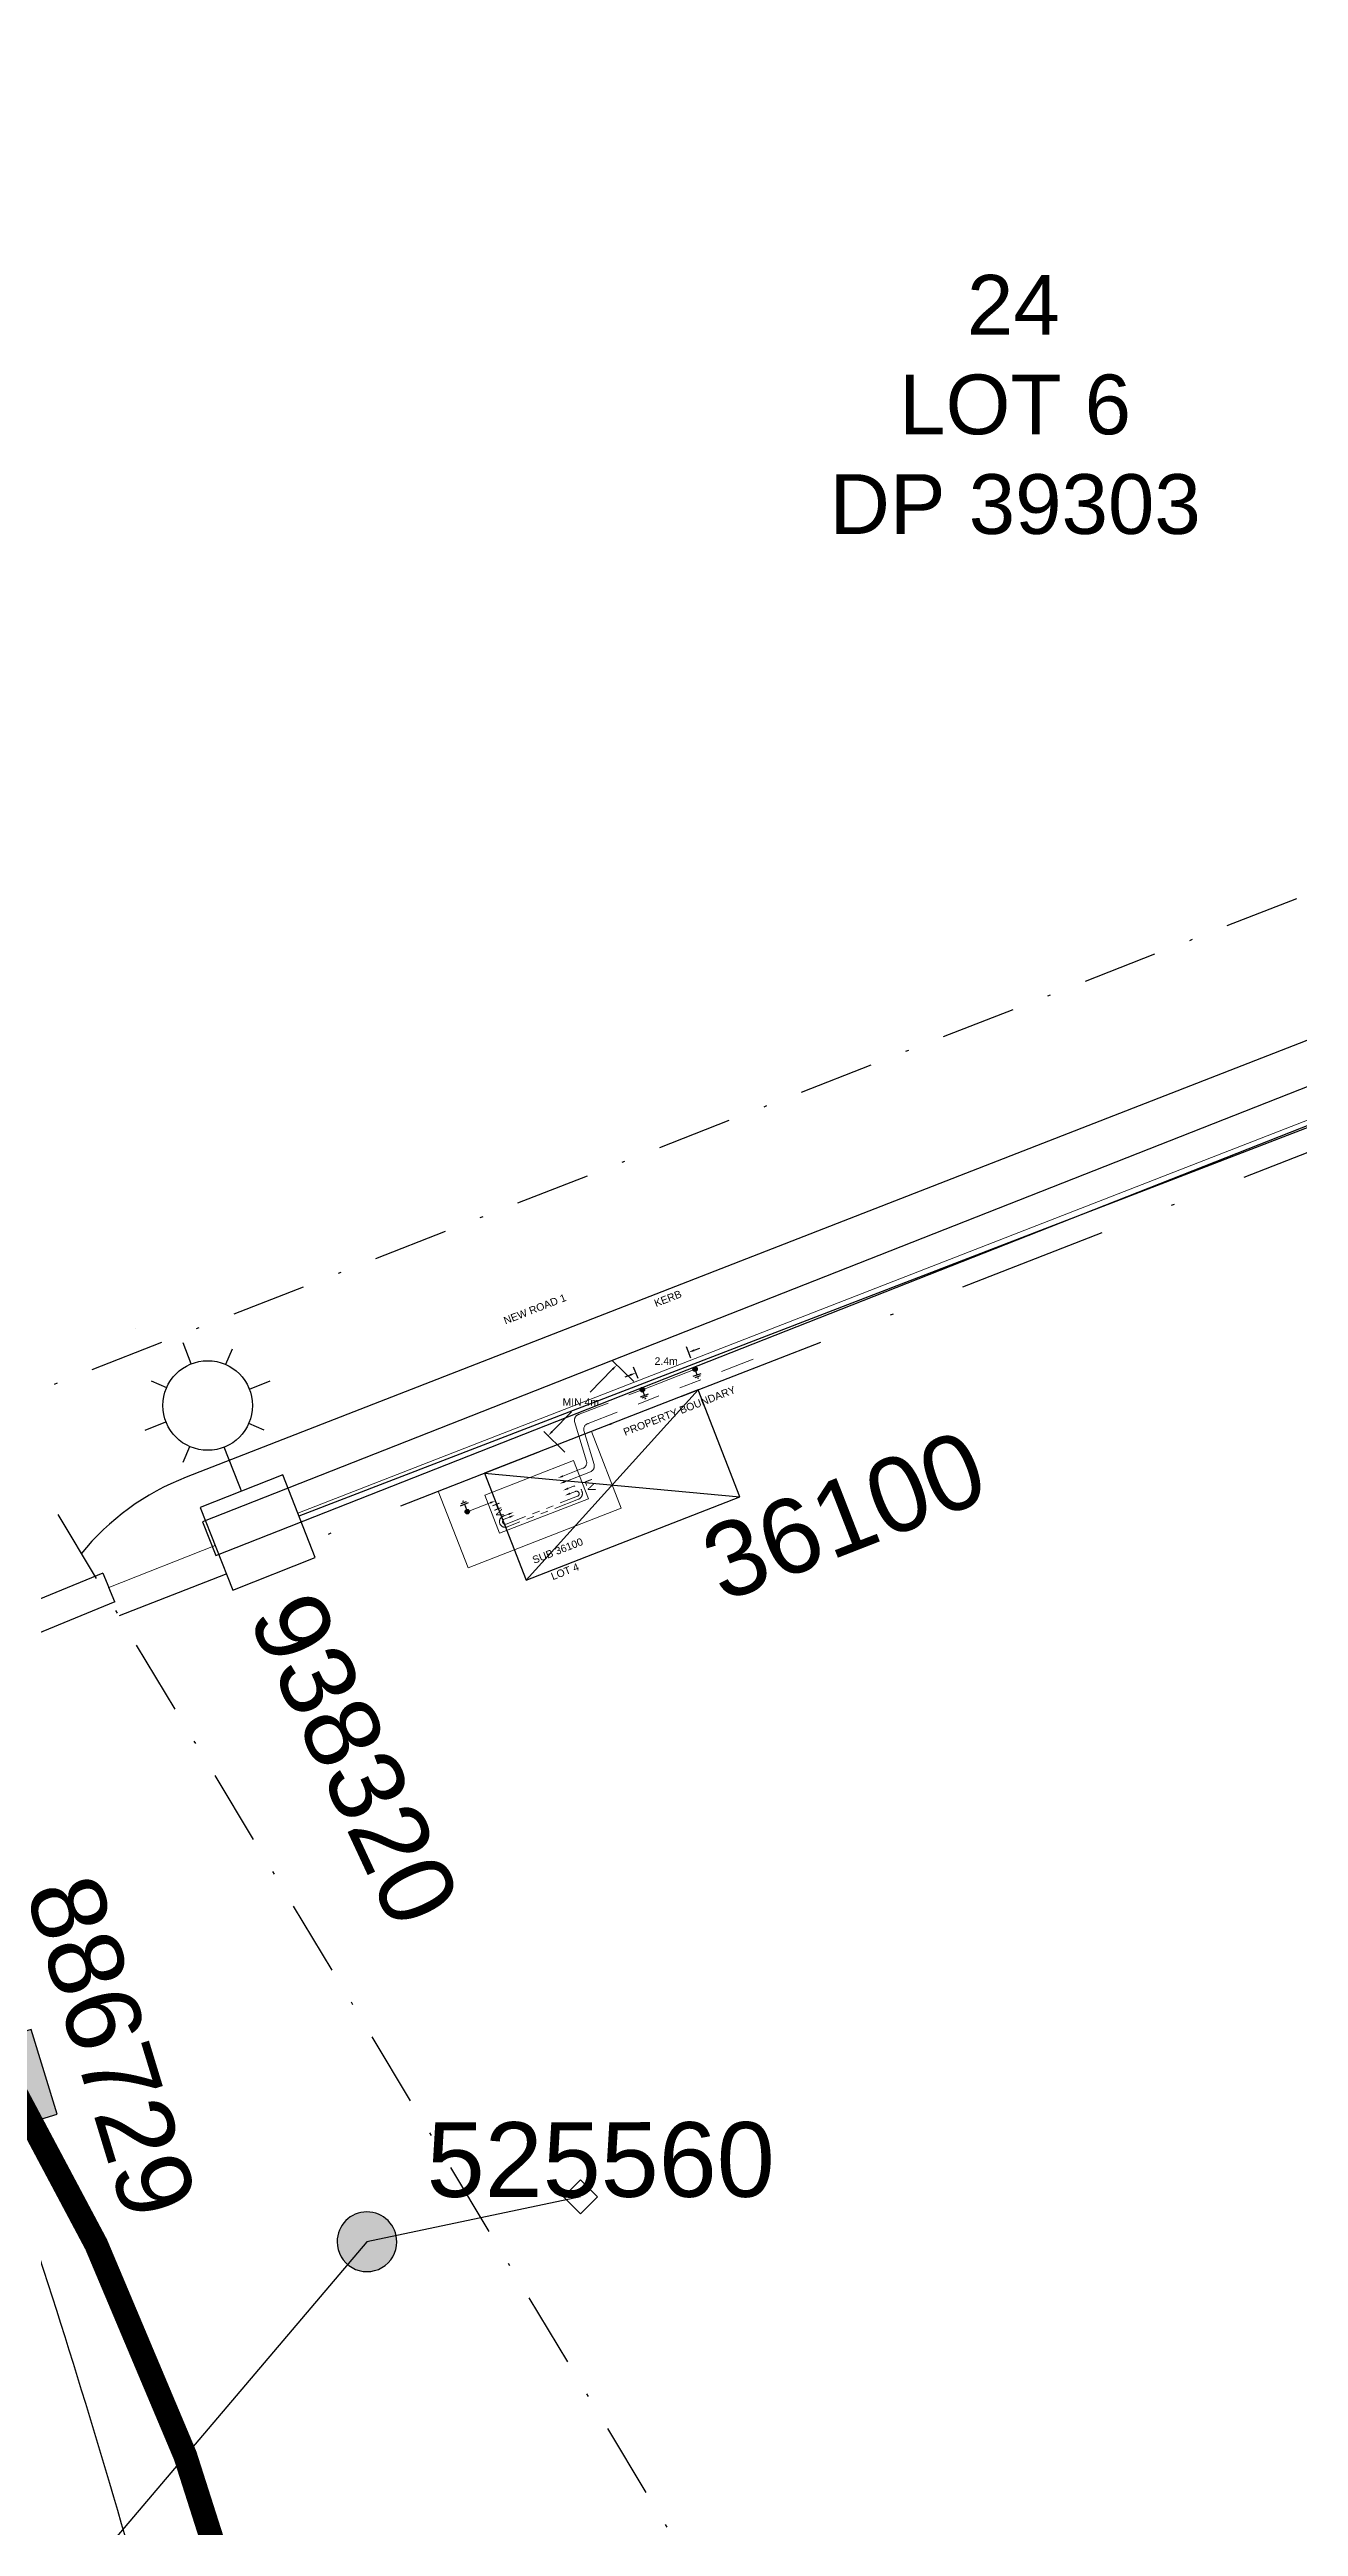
# Model space of a CAD drawing. Header units: metres. Extents: x 301589 to 305563, y 6268713 to 6270518.
# Drawn here: x 304178.3 to 304220.1, y 6269585.6 to 6269668.5 of the extents above; entities that cross this region are included whole.
import ezdxf
from ezdxf.enums import TextEntityAlignment as Align

# ---------------------------------------------------------------- set-up
doc = ezdxf.new("R2010")
doc.units = ezdxf.units.M
for name, pattern in [('DASHDOT2', [0.5, 0.25, -0.125, 0, -0.125]), ('DASHDOTX2', [2, 1, -0.5, 0, -0.5]), ('DASHED', [0.75, 0.5, -0.25]), ('IECLTRLV', [6.5, 5, -1.5]), ('PHANTOM2', [1.25, 0.625, -0.125, 0.125, -0.125, 0.125, -0.125])]:
    doc.linetypes.add(name, pattern=pattern)
doc.layers.get('0').update_dxf_attribs({"color": 6})
for name, color, linetype in [('_User Miscellaneous1', 7, 'Continuous'), ('_User Miscellaneous12', 7, 'Continuous'), ('_User Miscellaneous2', 7, 'Continuous'), ('_User Miscellaneous3', 7, 'Continuous'), ('_User Miscellaneous4', 7, 'Continuous'), ('_User Miscellaneous5', 7, 'Continuous'), ('_User Miscellaneous6', 7, 'Continuous'), ('_User Miscellaneous7', 7, 'Continuous'), ('_User_SL_Exist', 7, 'Continuous'), ('Duct_SP_NEW', 7, 'Continuous'), ('Equip_SP_SL_NEW', 2, 'Continuous'), ('Notes', 7, 'Continuous'), ('Services_SP_EXT', 7, 'Continuous'), ('Sub_SP_NEW', 2, 'Continuous'), ('SupportsOH_SP_TR_HV_LV_SL_MOD', 3, 'Continuous'), ('SupportsUG_SP_LV_SL_NEW', 2, 'Continuous')]:
    doc.layers.add(name, color=color, linetype=linetype)
doc.layers.add('Trench_SP_NEW', color=7, linetype='IECLTRLV', lineweight=20)
doc.styles.add('COLUMN_LABEL', font='arial.ttf')
doc.styles.add('POLE_LABEL', font='arial.ttf')
doc.styles.add('SL_LABEL', font='arial.ttf')
doc.styles.get("Standard").update_dxf_attribs({"font": 'arial.ttf'})
doc.linetypes.add('Cable 1', pattern='A,7,-3,["//",Standard,S=1.5,R=0,X=-2.1,Y=-0.7],-0.001', length=10.001)
doc.linetypes.add('Cable 4', pattern='A,5.25,-0.1,["o",Standard,S=2,R=0,X=1.2,Y=-0.7],-4', length=9.35)
doc.linetypes.add('IE Trench HV', pattern='A,7,-0.2,["/",Standard,S=3,R=0,X=0.6,Y=-1.4],-2.5', length=9.7)
doc.dimstyles.get("Standard").update_dxf_attribs({"dimtxt": 0.18, "dimasz": 0.18, "dimexe": 0.18, "dimexo": 0.0625, "dimgap": 0.09, "dimtad": 0, "dimtih": 1, "dimtoh": 1, "dimdec": 4, "dimzin": 0, "dimdsep": 46, "dimtxsty": 'Standard', "dimcen": 0.09, "dimadec": 0, "dimazin": 0, "dimtfac": 1, "dimtdec": 4, "dimtofl": 0, "dimtmove": 0, "dimatfit": 3, "dimfxl": 1, "dimtolj": 1, "dimtzin": 0, "dimarcsym": 0})

# ---------------------------------------------------------------- blocks, each defined once
blk = doc.blocks.new('CCP_EXT')
at = {"flags": 9}
for tag, p in [('USAGE', (0, -1.2)), ('LEGEND', (0, -1.4)), ('LIFE_SUPPORT', (0, -1.6)), ('STATE', (0, -1.8)), ('NOTES', (0, -2))]:
    blk.add_attdef(tag, text='', height=0.2, dxfattribs=at).set_placement(p, align=Align.MIDDLE_LEFT)
blk.add_wipeout([(0, 0.566), (0.566, 0), (0, -0.566), (-0.566, 0)])
blk.add_lwpolyline([(-0.566, 0), (0, 0.566), (0.566, 0), (0, -0.566), (-0.566, 0)])
at = {"flags": 1}
blk.add_attdef('Z', (0, 0), '', height=0.2, dxfattribs=at)
at = {"flags": 9}
for tag, p in [('CCP_TYPE', (0, 0)), ('OPERATING_VOLTAGE', (0, -0.6)), ('ORIENTATION', (0, -0.8)), ('CONSTRUCTED_VOLTAGE', (0, -0.2)), ('NO_PHASES', (0, -0.4)), ('OWNED_BY', (0, -1))]:
    blk.add_attdef(tag, text='', height=0.2, dxfattribs=at).set_placement(p, align=Align.MIDDLE_LEFT)
blk = doc.blocks.new('POLE_EXT')
blk.add_hatch(color=256).paths.add_polyline_path([(-1, 0, 1), (1, 0, 1)])
blk.add_lwpolyline([(-1, 0, 1), (1, 0, 1)], format="xyb", close=True)
for tag, height, flags, p in [('pNumber', 2.5, 8, (-17.84, 2.067)), ('OWNED_BY', 0.2, 9, (1.355, -0.4)), ('SPECIAL_USE', 0.2, 9, (1.355, -0.8)), ('PARENT', 0.2, 9, (1.355, -0.6)), ('cLV', 0.2, 9, (1.355, -1.4)), ('STATE', 0.2, 9, (1.355, -1)), ('hDepth', 0.2, 9, (1.355, -1.6)), ('USAGE', 0.2, 9, (1.355, -1.2)), ('cHV', 0.2, 9, (1.355, -2)), ('hDia', 0.2, 9, (1.355, -1.8)), ('LBRACKET', 0.2, 9, (1.355, -2.2)), ('LExisting', 0.2, 9, (1.355, -2.4)), ('cLinedev', 0.2, 9, (1.355, -3.4)), ('LANTNUMBER', 0.2, 9, (1.355, -2.6)), ('LOther', 0.2, 9, (1.355, -2.8)), ('LRemove', 0.2, 9, (1.355, -3)), ('LEGEND', 0.2, 9, (1.355, -3.2)), ('pExisting', 0.2, 9, (1.355, -3.8)), ('LOCATION', 0.2, 9, (1.355, -3.6)), ('PFNUMBER', 0.2, 9, (1.355, -4)), ('NEWPFNUMBER', 0.2, 9, (1.355, -4.2)), ('pFooting', 0.2, 9, (1.355, -4.4)), ('pNew', 0.2, 9, (1.355, -4.6)), ('pRelocate', 0.2, 9, (1.355, -5)), ('pRemove', 0.2, 9, (1.355, -5.2)), ('pReplace', 0.2, 9, (1.355, -5.4)), ('pStay', 0.2, 9, (1.355, -5.6)), ('pType', 0.2, 9, (1.355, -5.8)), ('cspan', 0.2, 9, (1.355, -6)), ('STREETNAME', 0.2, 9, (1.355, -6.2)), ('SUBURB', 0.2, 9, (1.355, -6.4)), ('NOTES', 0.2, 9, (1.355, -6.6)), ('OPERATED_BY', 0.2, 9, (1.355, -7.014)), ('MAINTAINED_BY', 0.2, 9, (1.355, -6.814))]:
    blk.add_attdef(tag, text='', height=height, dxfattribs=dict(flags=flags)).set_placement(p, align=Align.MIDDLE_LEFT)
at = {"style": 'POLE_LABEL'}
for tag, height, flags, p in [('ASSET_NUM', 2.5, 8, (2, 2)), ('STRUCTURE_PLANT_NUMBER', 0.2, 9, (1.355, 0.028)), ('STREET_CODE', 0.2, 9, (1.355, -0.2))]:
    blk.add_attdef(tag, text='', height=height, dxfattribs=dict(at, flags=flags)).set_placement(p, align=Align.MIDDLE_LEFT)
at = {"flags": 1}
blk.add_attdef('Z', (1.355, -7.328), '', height=0.2, dxfattribs=at)
blk = doc.blocks.new('COLUMN_EXT')
blk.add_hatch(color=256).paths.add_polyline_path([(-1.485, 1.485), (-1.485, -1.485), (1.485, -1.485), (1.485, 1.485)])
blk.add_lwpolyline([(-1.485, -1.485), (1.485, -1.485), (1.485, 1.485), (-1.485, 1.485)], close=True)
for tag, height, style, flags, p in [('ASSET_NUM', 2.5, 'COLUMN_LABEL', 8, (2, 2)), ('STRUCTURE_PLANT_NUMBER', 0.2, 'POLE_LABEL', 9, (1.813, 0.031)), ('STREET_CODE', 0.2, 'COLUMN_LABEL', 9, (1.813, -0.2))]:
    blk.add_attdef(tag, text='', height=height, dxfattribs=dict(style=style, flags=flags)).set_placement(p, align=Align.MIDDLE_LEFT)
at = {"flags": 9}
for tag, p in [('OWNED_BY', (1.813, -0.6)), ('STATE', (1.813, -0.8)), ('COLUMN_TYPE', (1.813, -0.4)), ('STREETNAME', (1.813, -1.6)), ('USAGE', (1.813, -1)), ('LEGEND', (1.813, -1.2)), ('LOCATION', (1.813, -1.4)), ('SUBURB', (1.813, -1.8)), ('NOTES', (1.813, -2))]:
    blk.add_attdef(tag, text='', height=0.2, dxfattribs=at).set_placement(p, align=Align.MIDDLE_LEFT)
at = {"flags": 1}
blk.add_attdef('Z', (1.813, -2.351), '', height=0.2, dxfattribs=at)
blk = doc.blocks.new('SUB_PADMOUNT_NEW')
for p, q in [((-3.84, 1.92), (3.84, -1.92)), ((3.84, 1.92), (-3.84, -1.92))]:
    blk.add_line(p, q)
blk.add_lwpolyline([(-3.84, -1.92), (3.84, -1.92), (3.84, 1.92), (-3.84, 1.92)], close=True)
for tag, height, flags, p in [('ASSET_NUM', 2.5, 8, (2, 2)), ('STREET_CODE', 0.2, 9, (1.5, 0)), ('OPERATING_VOLTAGE', 0.2, 9, (1.5, -0.4)), ('ORIENTATION', 0.2, 9, (1.5, -0.6)), ('OWNED_BY', 0.2, 9, (1.5, -0.8)), ('NO_PHASES', 0.2, 9, (1.5, -0.2)), ('OPERATED_BY', 0.2, 9, (1.5, -1)), ('SECONDARY_VOLTAGE', 0.2, 9, (1.5, -1.6)), ('CONSTRUCTED_VOLTAGE', 0.2, 9, (1.5, -1.4)), ('MAINTAINED_BY', 0.2, 9, (1.5, -1.2)), ('STATE', 0.2, 9, (1.5, -1.8)), ('SUBSTATION_TYPE', 0.2, 9, (1.5, -2.2)), ('USAGE', 0.2, 9, (1.5, -2.4)), ('PARENT', 0.2, 9, (1.5, -2)), ('SUBURB', 0.2, 9, (1.5, -2.8)), ('STREETNAME', 0.2, 9, (1.5, -3)), ('LEGEND', 0.2, 9, (1.5, -2.6)), ('LOCATION', 0.2, 9, (1.5, -3.2)), ('NOTES', 0.2, 9, (1.5, -3.4)), ('Z', 0.2, 1, (1.5, -3.6))]:
    blk.add_attdef(tag, text='', height=height, dxfattribs=dict(flags=flags)).set_placement(p, align=Align.MIDDLE_LEFT)
blk = doc.blocks.new('m4')
at = {"layer": 'Notes', "color": 7, "linetype": 'Continuous'}
for points in [[(0, -1.95), (0, 0)], [(-1.43, -1.95), (1.43, -1.95)], [(-0.95, -2.52), (0.95, -2.52)], [(-0.24, -3.09), (0.24, -3.09)]]:
    blk.add_lwpolyline(points, dxfattribs=at)
blk = doc.blocks.new('*D95')
at = {"layer": '_User Miscellaneous6', "color": 0, "linetype": 'Continuous', "lineweight": -2, "transparency": 16777216}
for p, q in [((304199.726, 6269624.727), (304199.58, 6269625.102)), ((304199.839, 6269624.988), (304200.025, 6269625.06)), ((304197.7, 6269624.159), (304197.513, 6269624.086)), ((304197.96, 6269624.042), (304197.814, 6269624.417))]:
    blk.add_line(p, q, dxfattribs=at)
at = {"layer": '_User Miscellaneous6', "color": 0, "linetype": 'Continuous', "transparency": 16777216}
for points in [[(304199.827, 6269625.019), (304199.851, 6269624.957), (304199.652, 6269624.916)], [(304197.688, 6269624.19), (304197.712, 6269624.128), (304197.886, 6269624.231)]]:
    blk.add_solid(points, dxfattribs=at)
at = {"layer": 'Defpoints', "color": 0, "linetype": 'Continuous', "transparency": 16777216}
for p in [(304199.652, 6269624.916), (304199.87, 6269624.354), (304198.104, 6269623.669)]:
    blk.add_point(p, dxfattribs=at)
at = {"layer": '_User Miscellaneous6', "color": 0, "linetype": 'Continuous', "lineweight": 0, "transparency": 16777216, "insert": (304198.903, 6269624.625), "char_height": 0.25, "attachment_point": 5}
blk.add_mtext('\\A1;2.4m', dxfattribs=at)
blk = doc.blocks.new('*D106')
at = {"layer": '_User Miscellaneous6', "color": 0, "linetype": 'Continuous', "lineweight": -2, "transparency": 16777216}
for p, q in [((304197.817, 6269623.948), (304197.107, 6269624.637)), ((304197.111, 6269624.354), (304196.36, 6269623.581)), ((304195.087, 6269622.269), (304195.729, 6269622.93)), ((304195.514, 6269621.575), (304194.804, 6269622.265))]:
    blk.add_line(p, q, dxfattribs=at)
at = {"layer": '_User Miscellaneous6', "color": 0, "linetype": 'Continuous', "lineweight": 0, "transparency": 16777216}
for points in [[(304197.087, 6269624.378), (304197.135, 6269624.331), (304197.25, 6269624.498)], [(304195.063, 6269622.292), (304195.11, 6269622.246), (304194.947, 6269622.125)]]:
    blk.add_solid(points, dxfattribs=at)
at = {"layer": 'Defpoints', "color": 0, "linetype": 'Continuous', "lineweight": 0, "transparency": 16777216}
for p in [(304197.25, 6269624.498), (304198.104, 6269623.669), (304195.801, 6269621.296)]:
    blk.add_point(p, dxfattribs=at)
at = {"layer": '_User Miscellaneous6', "color": 0, "linetype": 'Continuous', "lineweight": 0, "transparency": 16777216, "insert": (304196.044, 6269623.255), "char_height": 0.25, "attachment_point": 5}
blk.add_mtext('\\A1;MIN 4m', dxfattribs=at)
blk = doc.blocks.new('*U109')
for p, q in [((-2.079, 5.839), (-2.194, 5.289)), ((-3.322, 5.076), (-3.732, 5.703)), ((-1.245, 4.642), (-0.618, 5.053)), ((-4.519, 4.242), (-3.969, 4.127)), ((-0.481, 3.399), (-1.032, 3.514)), ((-4.383, 2.589), (-3.756, 2.999)), ((0, 0), (-1.681, 2.568)), ((-2.922, 1.802), (-2.807, 2.352)), ((0, 0), (0, 0))]:
    blk.add_line(p, q)
blk.add_circle((-2.5, 3.821), 1.5)
at = {"style": 'SL_LABEL'}
for tag, height, flags, p in [('ASSET_NUM', 2.5, 8, (2, 2)), ('STREET_CODE', 0.2, 9, (0, -0.2))]:
    blk.add_attdef(tag, text='', height=height, dxfattribs=dict(at, flags=flags)).set_placement(p, align=Align.MIDDLE_LEFT)
for tag, p, flags in [('Z', (0, 0), 1), ('OPERATED_BY', (0, -9.607), 9)]:
    blk.add_attdef(tag, p, '', height=0.2, dxfattribs=dict(flags=flags))
for tag, height, flags, p in [('CONSTRUCTED_VOLTAGE', 0.2, 9, (0, -0.4)), ('CONTROL_TYPE', 0.2, 9, (0, -0.6)), ('LANTERN_PURPOSE', 0.2, 9, (0, -0.8)), ('OPERATING_VOLTAGE', 0.2, 9, (0, -1.4)), ('ORIENTATION', 0.2, 9, (0, -1.6)), ('LANTERN_TYPE', 0.2, 9, (0, -1)), ('NO_PHASES', 0.2, 9, (0, -1.2)), ('LNUMBER', 2.5, 8, (1.2, -2.8)), ('OWNED_BY', 0.2, 9, (0, -1.8)), ('STATE', 0.2, 9, (0, -2)), ('CEXIST', 0.2, 9, (0, -2.4)), ('USAGE', 0.2, 9, (0, -2.2)), ('CNEW', 0.2, 9, (0, -2.6)), ('CNUMBER', 0.2, 9, (0, -2.8)), ('CREMOVE', 0.2, 9, (0, -3)), ('CREPLACE', 0.2, 9, (0, -3.2)), ('LKINGHEIGHT', 0.2, 9, (0, -3.4)), ('LBRACKET', 0.2, 9, (0, -3.6)), ('LBRACKETVOCAB', 0.2, 9, (0, -3.8)), ('LCATEGORY', 0.2, 9, (0, -4)), ('LCHARGE1', 0.2, 9, (0, -4.2)), ('LCHARGE1PERCENT', 0.2, 9, (0, -4.4)), ('LCHARGE2', 0.2, 9, (0, -4.6)), ('LCHARGE2PERCENT', 0.2, 9, (0, -4.8)), ('LCHARGE3', 0.2, 9, (0, -5)), ('LCHARGE3PERCENT', 0.2, 9, (0, -5.2)), ('LEXIST', 0.2, 9, (0, -5.4)), ('LLAMP', 0.2, 9, (0, -5.6)), ('LLAMPVOCAB', 0.2, 9, (0, -5.8)), ('LMAST', 0.2, 9, (0, -6)), ('LMASTVOCAB', 0.2, 9, (0, -6.2)), ('LNEW', 0.2, 9, (0, -6.4)), ('LANTNUMBER', 0.2, 9, (0, -6.6)), ('LOUTREACH', 0.2, 9, (0, -7)), ('LOUTREACHVOCAB', 0.2, 9, (0, -7.2)), ('LRATECODE', 0.2, 9, (0, -7.4)), ('LREMOVE', 0.2, 9, (0, -7.6)), ('LREPLACE', 0.2, 9, (0, -7.8)), ('LTYPE', 0.2, 9, (0, -8)), ('LTYPEVOCAB', 0.2, 9, (0, -8.2)), ('SUBURB', 0.2, 9, (0, -8.6)), ('STREETNAME', 0.2, 9, (0, -8.8)), ('LEGEND', 0.2, 9, (0, -8.4)), ('LOCATION', 0.2, 9, (0, -9)), ('NOTES', 0.2, 9, (0, -9.2)), ('MAINTAINED_BY', 0.2, 9, (0, -9.863))]:
    blk.add_attdef(tag, text='', height=height, dxfattribs=dict(flags=flags)).set_placement(p, align=Align.MIDDLE_LEFT)
blk = doc.blocks.new('COLUMN_NEW')
for tag, height, flags, p in [('ASSET_NUM', 2.5, 8, (2, 2)), ('LOCATION', 0.2, 9, (1.5, -2.2)), ('NOTES', 0.2, 9, (1.5, -2.4)), ('Z', 0.2, 1, (1.5, -2.8)), ('LABEL_ALIGNMENT', 0.2, 9, (1.5, -2.6))]:
    blk.add_attdef(tag, text='', height=height, dxfattribs=dict(flags=flags)).set_placement(p, align=Align.MIDDLE_LEFT)
blk.add_wipeout([(-1.485, -1.485), (1.485, -1.485), (1.485, 1.485), (-1.485, 1.485)])
at = {"lineweight": -3}
blk.add_lwpolyline([(-1.485, -1.485), (1.485, -1.485), (1.485, 1.485), (-1.485, 1.485)], close=True, dxfattribs=at)
at = {"style": 'POLE_LABEL', "flags": 9}
blk.add_attdef('STRUCTURE_PLANT_NUMBER', text='', height=0.2, dxfattribs=at).set_placement((1.5, 0.242), align=Align.MIDDLE_LEFT)
at = {"flags": 9}
for tag, p in [('STREET_CODE', (1.5, 0)), ('OWNED_BY', (1.5, -0.4)), ('OPERATED_BY', (1.5, -0.6)), ('COLUMN_TYPE', (1.5, -0.2)), ('MAINTAINED_BY', (1.5, -0.8)), ('STATE', (1.5, -1)), ('USAGE', (1.5, -1.2)), ('LEGEND', (1.5, -1.4)), ('PARENT', (1.5, -1.6)), ('SUBURB', (1.5, -1.8)), ('STREETNAME', (1.5, -2))]:
    blk.add_attdef(tag, text='', height=0.2, dxfattribs=at).set_placement(p, align=Align.MIDDLE_LEFT)

msp = doc.modelspace()

# ---------------------------------------------------------------- hatches: boundary and pattern name
at = {"layer": '_User Miscellaneous6'}
h = msp.add_hatch(color=256, dxfattribs=at)
edge = h.paths.add_edge_path()
edge.add_arc((304198.104, 6269623.669), 0.0744, -248.37779, 111.62221)
h = msp.add_hatch(color=256, dxfattribs=at)
edge = h.paths.add_edge_path()
edge.add_arc((304199.87, 6269624.354), 0.0744, -248.37779, 111.62221)
h = msp.add_hatch(color=256, dxfattribs=at)
edge = h.paths.add_edge_path()
edge.add_arc((304192.244, 6269619.586), 0.0744, -68.71112, 291.28888, ccw=False)

# ---------------------------------------------------------------- linework, layer by layer
at = {"layer": '_User Miscellaneous1'}
msp.add_arc((304179.221, 6269634.348, -6.5), 8.827, 282.49544, 282.49569, dxfattribs=at)
at = {"layer": '_User Miscellaneous4', "color": 8}
msp.add_arc((304185.914, 6269612.818), 8.5, 111.28888, 140.90625, dxfattribs=at)
at = {"layer": '_User Miscellaneous5', "linetype": 'Continuous', "lineweight": 0, "ltscale": 5, "flags": 128}
for points in [[(304191.274, 6269620.273), (304192.274, 6269617.708), (304197.399, 6269619.705), (304196.397, 6269622.269), (304191.274, 6269620.273)], [(304192.829, 6269620.138), (304193.326, 6269618.862), (304196.299, 6269620.02), (304195.801, 6269621.296), (304192.829, 6269620.138)]]:
    msp.add_lwpolyline(points, dxfattribs=at)
at = {"layer": '_User Miscellaneous6', "linetype": 'PHANTOM2', "lineweight": 0, "ltscale": 6, "flags": 128}
for points in [[(304195.51, 6269620.59), (304196.369, 6269620.925, 0.391169), (304196.488, 6269621.169), (304196.147, 6269622.3, -0.407491), (304196.294, 6269622.536), (304196.294, 6269622.536), (304201.817, 6269624.688)], [(304195.448, 6269620.778), (304196.115, 6269621.038, 0.391169), (304196.234, 6269621.282), (304195.836, 6269622.607, -0.414214), (304195.989, 6269622.845), (304196.173, 6269622.916), (304198.104, 6269623.669)]]:
    msp.add_lwpolyline(points, format="xyb", dxfattribs=at)
for points in [[(304198.173, 6269623.696), (304198.104, 6269623.669)], [(304199.939, 6269624.381), (304199.87, 6269624.354)]]:
    msp.add_lwpolyline(points, dxfattribs=at)
at = {"layer": '_User Miscellaneous6', "linetype": 'DASHED', "lineweight": 0, "ltscale": 5, "flags": 128}
msp.add_lwpolyline([(304199.87, 6269624.354), (304198.106, 6269623.663)], dxfattribs=at)
at = {"layer": '_User Miscellaneous6', "linetype": 'PHANTOM2', "lineweight": 0, "ltscale": 2, "flags": 128}
for points in [[(304193.625, 6269619.501), (304193.443, 6269619.431, 1), (304193.582, 6269619.076), (304195.969, 6269620.006, 0.414214), (304196.084, 6269620.268), (304196.063, 6269620.322, 0.414214), (304195.804, 6269620.435), (304195.534, 6269620.33)], [(304193.749, 6269619.44), (304193.48, 6269619.336, 1), (304193.545, 6269619.171), (304195.932, 6269620.101, 1), (304195.868, 6269620.266), (304195.599, 6269620.161)]]:
    msp.add_lwpolyline(points, format="xyb", dxfattribs=at)
msp.add_lwpolyline([(304193.014, 6269619.881), (304192.244, 6269619.586)], dxfattribs=at)
at = {"layer": '_User Miscellaneous6'}
for centre in [(304198.104, 6269623.669), (304199.87, 6269624.354), (304192.244, 6269619.586)]:
    msp.add_circle(centre, 0.0744, dxfattribs=at)
for points in [[(304195.437, 6269620.807), (304195.273, 6269620.71), (304195.459, 6269620.749)], [(304195.499, 6269620.62), (304195.336, 6269620.522), (304195.522, 6269620.561)], [(304195.61, 6269620.393), (304195.446, 6269620.296), (304195.633, 6269620.335)], [(304193.025, 6269619.852), (304193.189, 6269619.949), (304193.003, 6269619.91)], [(304193.636, 6269619.472), (304193.799, 6269619.569), (304193.613, 6269619.53)], [(304195.698, 6269620.166), (304195.512, 6269620.127), (304195.675, 6269620.225)], [(304193.673, 6269619.377), (304193.836, 6269619.474), (304193.65, 6269619.435)]]:
    msp.add_solid(points, dxfattribs=at)
at = {"layer": 'Duct_SP_NEW'}
for p, q in [((304180.044, 6269617.528), (304159.352, 6269609.013)), ((304180.044, 6269617.528), (304180.242, 6269617.047)), ((304180.44, 6269616.566), (304159.748, 6269608.051)), ((304180.44, 6269616.566), (304180.242, 6269617.047))]:
    msp.add_line(p, q, dxfattribs=at)
at = {"layer": 'Trench_SP_NEW', "linetype": 'IE Trench HV', "flags": 128}
msp.add_lwpolyline([(304186.568, 6269619.539), (304229.4, 6269636.202)], dxfattribs=at)

# ---------------------------------------------------------------- block references
at = {"layer": '_User Miscellaneous6', "zscale": 0.1}
for p, xscale, yscale, rotation in [((304198.106, 6269623.665), 0.1, 0.1, 19.87853473814625), ((304199.872, 6269624.35), 0.1, 0.1, 19.87853473814625), ((304192.217, 6269619.656), -0.09999999999999999, 0.09999999999999999, 201.288879486145)]:
    msp.add_blockref('m4', p, dxfattribs=dict(at, xscale=xscale, yscale=yscale, rotation=rotation))
at = {"layer": '_User_SL_Exist'}
ref = msp.add_blockref('COLUMN_EXT', (304176.655, 6269600.406), dxfattribs=dict(at, rotation=106.9941717130105))
ref.add_attrib('ASSET_NUM', '886729', dxfattribs={"layer": '0', "height": 2.5, "rotation": 287, "style": 'COLUMN_LABEL'}).set_placement((304179.83, 6269607.626), align=Align.TOP_LEFT)
at = {"layer": 'Equip_SP_SL_NEW', "linetype": 'Continuous', "lineweight": 0, "rotation": 348.2978271058161}
msp.add_blockref('*U109', (304185.227, 6269618.891), dxfattribs=at)
at = {"layer": 'Services_SP_EXT'}
msp.add_blockref('CCP_EXT', (304196.032, 6269596.657), dxfattribs=at)
at = {"layer": 'Sub_SP_NEW'}
ref = msp.add_blockref('SUB_PADMOUNT_NEW', (304197.094, 6269620.48), dxfattribs=dict(at, rotation=21.28887948596145))
ref.add_attrib('ASSET_NUM', '36100', dxfattribs={"layer": '0', "height": 2.5, "rotation": 21.28888}).set_placement((304200.331, 6269617.703), align=Align.MIDDLE_LEFT)

# ---------------------------------------------------------------- texts
at = {"layer": '_User Miscellaneous1', "linetype": 'Cable 1', "lineweight": 0, "insert": (304203.905, 6269660.976), "char_height": 2, "width": 13.02408, "attachment_point": 1}
msp.add_mtext('\\pi5.0666;24\\P\\pi2.7965;LOT 6      \\P\\pi0.46975;DP 39303', dxfattribs=at)
at = {"layer": '_User Miscellaneous6', "linetype": 'PHANTOM2', "lineweight": 0, "ltscale": 2, "char_height": 0.25, "attachment_point": 5}
for s, width, insert, rotation in [('KERB', 3.99738, (304198.959, 6269626.721), 21.28888), ('PROPERTY BOUNDARY', 3.99738, (304199.347, 6269622.961), 21.28888), ('LV', 0.45425, (304196.359, 6269620.465), 291.28888), ('HV', 0.45425, (304193.277, 6269619.644), 291.28888), ('SUB 36100', 2.33403, (304195.269, 6269618.277), 21.28888), ('LOT 4', 0.95612, (304195.514, 6269617.582), 21.28888)]:
    msp.add_mtext_dynamic_manual_height_columns(s, width=width, gutter_width=4, heights=[0], dxfattribs=dict(at, insert=insert, rotation=rotation))
at = {"layer": '_User Miscellaneous7', "linetype": 'Continuous', "lineweight": 25, "insert": (304194.507, 6269626.366), "char_height": 0.25, "width": 3.99738, "attachment_point": 5, "rotation": 21.28888}
msp.add_mtext('NEW ROAD 1', dxfattribs=at)

# ---------------------------------------------------------------- dimensions: what is measured, and where the dimension line sits
at = {"layer": '_User Miscellaneous6', "linetype": 'Continuous', "lineweight": 0}
for base, p1, p2, angle, text, picture, middle in [((304197.25, 6269624.498), (304195.801, 6269621.296), (304198.104, 6269623.669), 45.85587, 'MIN 4m', '*D106', (304196.044, 6269623.255)), ((304199.652, 6269624.916), (304198.104, 6269623.669), (304199.87, 6269624.354), 21.19854, '2.4m', '*D95', (304198.903, 6269624.625))]:
    dim = msp.add_linear_dim(base=base, p1=p1, p2=p2, angle=angle, text=text, dimstyle='Standard', override={"dimscale": 0.2, "dimtxt": 1.25, "dimasz": 1, "dimexe": 1, "dimexo": 2, "dimgap": 1, "dimdec": 2, "dimcen": 0.45}, dxfattribs=at)
    dim.commit()
    dim.dimension.update_dxf_attribs({"geometry": picture, "text_midpoint": middle, "dimtype": 161})

# ---------------------------------------------------------------- next in the draw order: block references
at = {"layer": 'Services_SP_EXT'}
msp.add_blockref('CCP_EXT', (304196.032, 6269596.657), dxfattribs=at)

# ---------------------------------------------------------------- next in the draw order: linework, layer by layer
at = {"layer": '_User Miscellaneous1', "color": 1, "linetype": 'DASHDOT2', "ltscale": 10, "flags": 128}
msp.add_lwpolyline([(304479.892, 6269741.655), (304505.67, 6269683.99), (304349.291, 6269622.884), (304338.368, 6269618.616), (304209.389, 6269568.217), (304209.389, 6269568.217), (304176.396, 6269623.063), (304315.405, 6269677.381), (304326.328, 6269681.65)], close=True, dxfattribs=at)
at = {"layer": '_User Miscellaneous1', "color": 8, "linetype": 'DASHDOTX2', "ltscale": 5}
msp.add_lwpolyline([(304180.605, 6269616.115), (304230.844, 6269635.692), (304237.342, 6269632.857, -0.008724), (304254.868, 6269585.925)], format="xyb", dxfattribs=at)
at = {"layer": '_User Miscellaneous12', "const_width": 0.8}
msp.add_lwpolyline([(304197.649, 6269509.922, -0.727453), (304213.094, 6269523.314, -0.035507), (304219.796, 6269518.585), (304228.609, 6269505.466, -0.239303), (304228.317, 6269489.834, 1.93698), (304257.89, 6269486.684), (304233.742, 6269524.248, 0.266599), (304206.561, 6269541.863, -0.402926), (304190.579, 6269552.712), (304186.8, 6269573.2, 0.090249), (304176.221, 6269601.827, 0.056935), (304162.754, 6269634.722, -0.028925), (304155.744, 6269647.97, -1.570246)], format="xyb", dxfattribs=at)
at = {"layer": '_User Miscellaneous12', "linetype": 'Continuous'}
msp.add_lwpolyline([(304218.515, 6269442.533, -0.042561), (304209.361, 6269459.154, -0.021887), (304203.994, 6269472.803, -0.042969), (304201.662, 6269482.135, 0.002338), (304199.445, 6269495.551, 0.086684), (304194.72, 6269508.849, -0.707154), (304214.49, 6269525.625, -0.037178), (304221.817, 6269520.418), (304230.952, 6269506.82, -0.246465), (304230.538, 6269488.265, 1.953705), (304255.573, 6269485.295), (304231.399, 6269522.9, 0.265205), (304206.698, 6269539.15, -0.39793), (304187.93, 6269552.189), (304184.159, 6269572.637, 0.024661), (304175.69, 6269601.269, 0.050575), (304162.313, 6269629.838, -0.025592), (304153.297, 6269646.828)], format="xyb", dxfattribs=at)
at = {"layer": '_User Miscellaneous4', "color": 8, "flags": 128}
msp.add_lwpolyline([(304258.106, 6269587.269, 0.008694), (304240.592, 6269634.154, 0.413245), (304229.597, 6269638.962), (304182.828, 6269620.738)], format="xyb", dxfattribs=at)
at = {"layer": 'Services_SP_EXT'}
msp.add_lwpolyline([(304196.032, 6269596.657), (304188.885, 6269595.153), (304178.258, 6269582.629)], dxfattribs=at)

# ---------------------------------------------------------------- next in the draw order: block references
at = {"layer": 'SupportsOH_SP_TR_HV_LV_SL_MOD'}
ref = msp.add_blockref('POLE_EXT', (304188.885, 6269595.153), dxfattribs=dict(at, rotation=0.02981199448315409))
ref.add_attrib('ASSET_NUM', '525560', dxfattribs={"layer": '0', "height": 2.5, "rotation": 0.01834, "style": 'POLE_LABEL'}).set_placement((304190.885, 6269595.903), align=Align.BOTTOM_LEFT)

# ---------------------------------------------------------------- next in the draw order: block references
at = {"layer": 'SupportsUG_SP_LV_SL_NEW'}
ref = msp.add_blockref('COLUMN_NEW', (304185.227, 6269618.891), dxfattribs=dict(at, rotation=21.50014748713862))
ref.add_attrib('ASSET_NUM', '938320', dxfattribs={"layer": '_User_SL_Exist', "height": 2.5, "rotation": 295}).set_placement((304186.014, 6269616.594), align=Align.MIDDLE_LEFT)

# ---------------------------------------------------------------- next in the draw order: linework, layer by layer
at = {"layer": '_User Miscellaneous2', "flags": 128}
msp.add_lwpolyline([(304237.433, 6269635.105), (304230.871, 6269637.94), (304183.384, 6269619.242), (304183.824, 6269618.125), (304230.85, 6269636.642), (304238.04, 6269633.536, -0.008788), (304255.882, 6269586.291), (304257.012, 6269586.695, 0.008881), (304238.959, 6269634.473)], format="xyb", dxfattribs=at)
at = {"layer": '_User Miscellaneous3', "color": 2, "linetype": 'Cable 4', "lineweight": 25, "flags": 128}
msp.add_lwpolyline([(304229.311, 6269635.874), (304229.311, 6269635.874), (304229.311, 6269635.874), (304186.609, 6269619.435), (304186.609, 6269619.435)], dxfattribs=at)
at = {"layer": 'Trench_SP_NEW', "linetype": 'IE Trench HV', "lineweight": 0, "flags": 128}
msp.add_lwpolyline([(304180.242, 6269617.047), (304183.805, 6269618.451)], dxfattribs=at)

doc.saveas('drawing.dxf')
